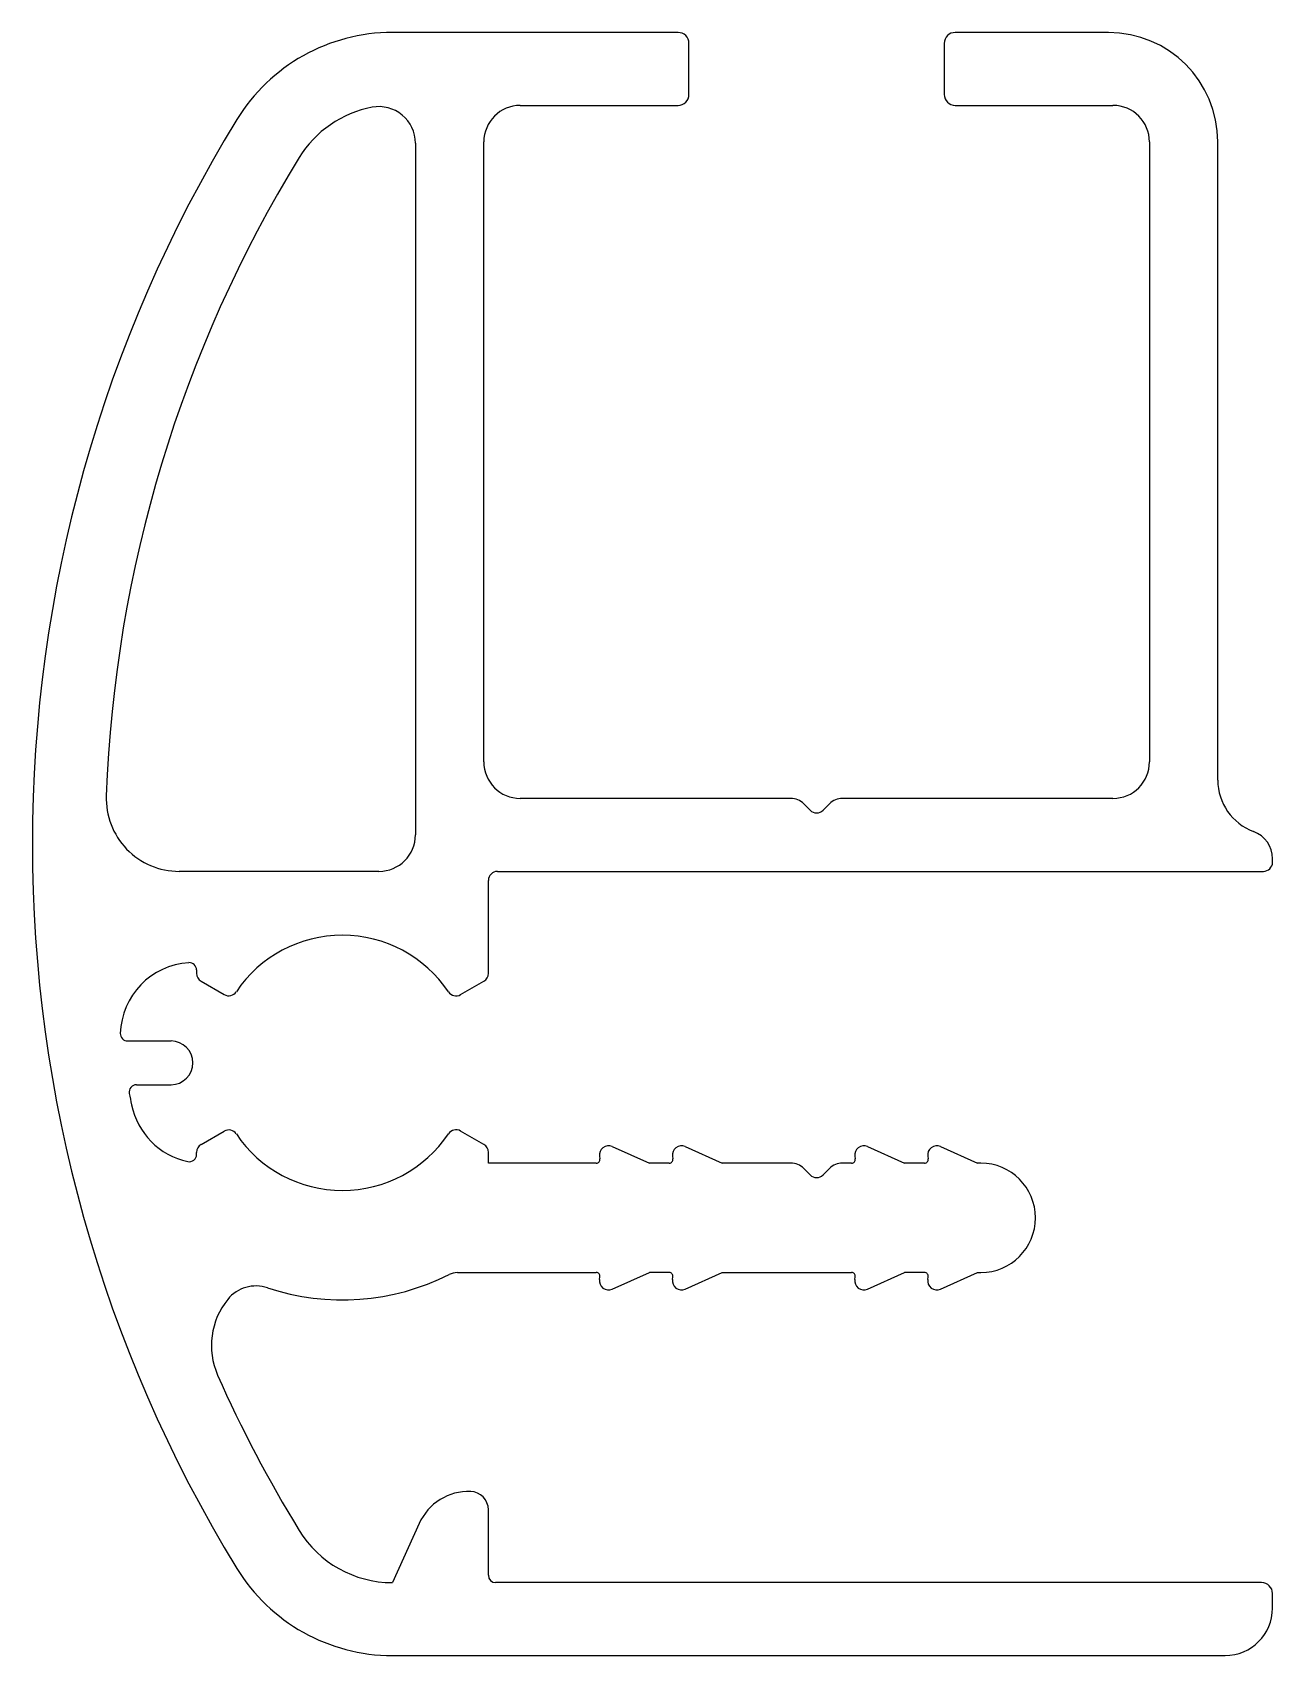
# Model space of a CAD drawing. Extents: x 938.5 to 972.5, y 477 to 521.5.
import ezdxf

# ---------------------------------------------------------------- set-up
doc = ezdxf.new("R2010")
doc.units = 0
doc.layers.get('0').update_dxf_attribs({"linetype": 'CONTINUOUS'})

msp = doc.modelspace()

# ---------------------------------------------------------------- linework, layer by layer
at = {"linetype": 'CONTINUOUS'}
for p, q in [((956.22, 521.489), (948.388, 521.489)), ((956.52, 519.789), (956.52, 521.189)), ((963.52, 521.189), (963.52, 519.789)), ((968.02, 521.489), (963.82, 521.489)), ((951.895, 519.489), (956.22, 519.489)), ((963.82, 519.489), (968.145, 519.489)), ((949.02, 518.455), (949.02, 499.489)), ((950.895, 501.489), (950.895, 518.489)), ((969.145, 518.489), (969.145, 501.489)), ((971.02, 500.989), (971.02, 518.489)), ((959.313, 500.489), (951.895, 500.489)), ((959.843, 500.166), (959.667, 500.342)), ((960.374, 500.342), (960.197, 500.166)), ((968.145, 500.489), (960.727, 500.489)), ((948.02, 498.489), (942.543, 498.489)), ((951.27, 498.489), (972.27, 498.489)), ((972.52, 498.739), (972.52, 498.832)), ((951.02, 495.693), (951.02, 498.239)), ((943.02, 495.786), (943.02, 495.693)), ((943.145, 495.476), (943.777, 495.111)), ((950.259, 495.109), (950.895, 495.476)), ((941.129, 493.839), (942.32, 493.839)), ((941.372, 492.639), (942.32, 492.639)), ((943.145, 491.002), (943.777, 491.366)), ((950.895, 491.002), (950.259, 491.369)), ((954.416, 490.942), (955.434, 490.489)), ((956.416, 490.942), (957.434, 490.489)), ((961.416, 490.942), (962.434, 490.489)), ((963.416, 490.942), (964.434, 490.489)), ((943.02, 490.729), (943.02, 490.785)), ((951.02, 490.489), (951.02, 490.785)), ((953.979, 490.489), (951.02, 490.489)), ((954.067, 490.677), (954.078, 490.604)), ((955.979, 490.489), (955.434, 490.489)), ((956.067, 490.677), (956.078, 490.604)), ((959.313, 490.489), (957.434, 490.489)), ((960.979, 490.489), (960.727, 490.489)), ((961.067, 490.677), (961.078, 490.604)), ((962.979, 490.489), (962.434, 490.489)), ((963.067, 490.677), (963.078, 490.604)), ((964.52, 490.489), (964.434, 490.489)), ((959.667, 490.342), (959.843, 490.166)), ((960.197, 490.166), (960.374, 490.342)), ((950.17, 487.489), (953.979, 487.489)), ((954.067, 487.301), (954.078, 487.374)), ((954.416, 487.035), (955.434, 487.489)), ((955.979, 487.489), (955.434, 487.489)), ((956.067, 487.301), (956.078, 487.374)), ((956.416, 487.035), (957.434, 487.489)), ((957.434, 487.489), (960.979, 487.489)), ((961.067, 487.301), (961.078, 487.374)), ((961.416, 487.035), (962.434, 487.489)), ((962.979, 487.489), (962.434, 487.489)), ((963.067, 487.301), (963.078, 487.374)), ((963.416, 487.035), (964.434, 487.489)), ((964.434, 487.489), (964.52, 487.489)), ((949.121, 480.608), (948.388, 478.989)), ((951.02, 479.189), (951.02, 480.988)), ((972.22, 478.989), (951.22, 478.989)), ((972.52, 478.289), (972.52, 478.689)), ((948.388, 476.989), (971.22, 476.989))]:
    msp.add_line(p, q, dxfattribs=at)
for centre, radius, start, end in [((948.388, 516.489), 5, 90, 148.4847), ((956.22, 521.189), 0.3, 0, 90), ((963.82, 521.189), 0.3, 90, 180), ((968.02, 518.489), 3, 0, 90), ((956.22, 519.789), 0.3, 270, 0), ((963.82, 519.789), 0.3, 180, 270), ((948.388, 516.489), 3, 100.5883, 148.4846), ((948.02, 518.455), 1, 0, 100.5883), ((951.895, 518.489), 1, 90, 180), ((968.145, 518.489), 1, 0, 90), ((976.52, 499.239), 38, 148.4847, 211.5153), ((976.52, 499.239), 36, 148.4847, 177.8931), ((951.895, 501.489), 1, 180, 270), ((968.145, 501.489), 1, 270, 360), ((972.52, 500.989), 1.5, 180, 249.6528), ((942.543, 500.489), 2, 177.8931, 270), ((959.313, 499.989), 0.5, 45, 90), ((960.727, 499.989), 0.5, 90, 135), ((960.02, 500.342), 0.25, 225, 315), ((948.02, 499.489), 1, 270, 0), ((971.721, 498.833), 0.8, 359.9876, 69.6528), ((951.27, 498.239), 0.25, 90, 180), ((972.27, 498.739), 0.25, 270, 0), ((947.017, 493.239), 3.5, 33.797, 146.1529), ((942.929, 493.988), 2.001, 93.468, 178.3936), ((942.82, 495.786), 0.2, 0, 93.468), ((943.27, 495.693), 0.25, 180, 240.0005), ((950.77, 495.693), 0.25, 300.0002, 0), ((943.902, 495.328), 0.25, 240.0005, 326.1529), ((950.134, 495.325), 0.25, 213.797, 300.0002), ((941.129, 494.039), 0.2, 178.3936, 270), ((942.32, 493.239), 0.6, 270, 90), ((941.372, 492.439), 0.2, 90, 190.9495), ((976.52, 499.239), 36, 190.9495, 191.451), ((943.197, 492.489), 2, 191.451, 257.9167), ((943.902, 491.15), 0.25, 33.8473, 119.9995), ((947.017, 493.239), 3.5, 213.8473, 326.2028), ((950.134, 491.153), 0.25, 59.9998, 146.2028), ((943.27, 490.785), 0.25, 119.9995, 180), ((950.77, 490.785), 0.25, 0, 59.9998), ((954.314, 490.714), 0.25, 65.9975, 188.5286), ((956.314, 490.714), 0.25, 65.9975, 188.5286), ((961.314, 490.714), 0.25, 65.9975, 188.5286), ((963.314, 490.714), 0.25, 65.9975, 188.5286), ((942.82, 490.729), 0.2, 257.9167, 360), ((953.979, 490.589), 0.1, 270, 8.5286), ((955.979, 490.589), 0.1, 270, 8.5286), ((959.313, 489.989), 0.5, 45, 90), ((960.727, 489.989), 0.5, 90, 135), ((960.979, 490.589), 0.1, 270, 8.5286), ((962.979, 490.589), 0.1, 269.9962, 8.5286), ((964.52, 488.989), 1.5, 270.0002, 90.0002), ((960.02, 490.342), 0.25, 225, 315), ((947.017, 493.239), 6.5, 251.6057, 296.7718), ((950.17, 486.989), 0.5, 90, 116.7718), ((953.979, 487.389), 0.1, 351.4714, 90), ((954.314, 487.264), 0.25, 171.4714, 294.0025), ((955.979, 487.389), 0.1, 351.4714, 90), ((956.314, 487.264), 0.25, 171.4714, 294.0025), ((960.979, 487.389), 0.1, 351.4714, 90.0038), ((961.314, 487.264), 0.25, 171.4714, 294.0025), ((962.979, 487.389), 0.1, 351.4714, 90), ((963.314, 487.264), 0.25, 171.4714, 294.0025), ((944.65, 486.122), 1, 71.6057, 140.7504), ((945.425, 485.489), 2, 140.7504, 203.854), ((976.52, 499.239), 36, 203.854, 211.5153), ((950.487, 479.989), 1.5, 88.1225, 155.6293), ((950.52, 480.988), 0.5, 0, 88.1225), ((948.388, 481.989), 3, 211.5153, 269.9997), ((948.388, 481.989), 5, 211.5153, 270), ((951.22, 479.189), 0.2, 180, 270), ((972.22, 478.689), 0.3, 0, 90), ((971.22, 478.289), 1.3, 270, 360)]:
    msp.add_arc(centre, radius, start, end, dxfattribs=at)

doc.saveas('drawing.dxf')
